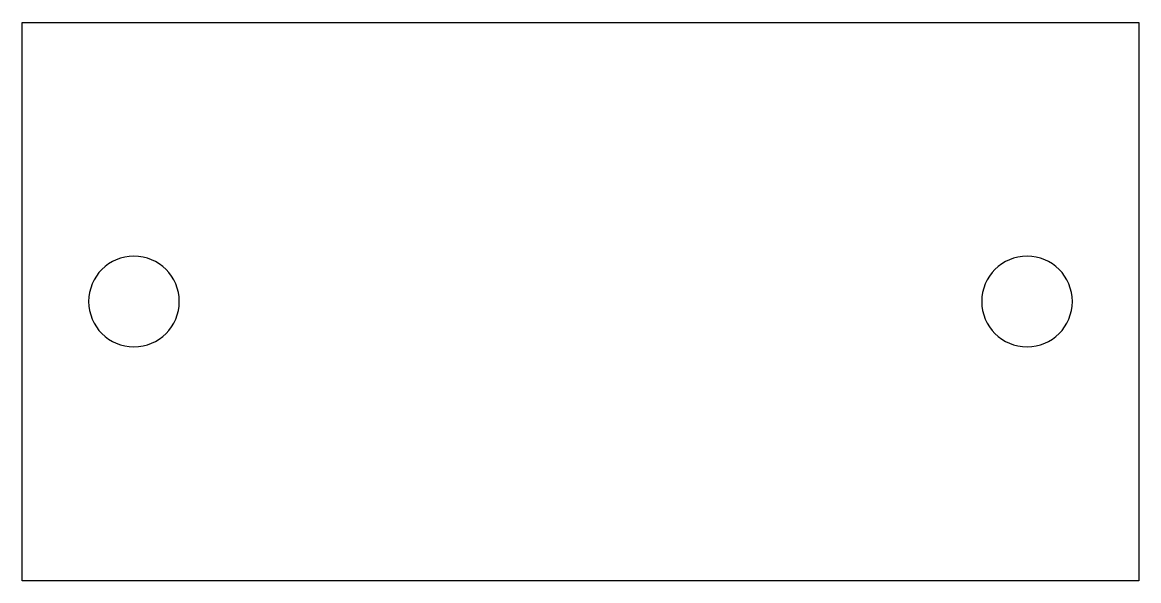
# Model space of a CAD drawing. Header units: inches. Extents: x 0 to 10, y 0 to 5.
import ezdxf

# ---------------------------------------------------------------- set-up
doc = ezdxf.new("R2010")
doc.units = ezdxf.units.IN
doc.header["$MEASUREMENT"] = 0
doc.layers.add('CUT', color=7, linetype='Continuous')

msp = doc.modelspace()

# ---------------------------------------------------------------- linework, layer by layer
at = {"layer": 'CUT'}
for p, q in [((0, 5), (10, 5)), ((0, 0), (0, 5)), ((10, 5), (10, 0)), ((10, 0), (0, 0))]:
    msp.add_line(p, q, dxfattribs=at)
for centre, start, end in [((1, 2.5), -270, -90), ((1, 2.5), -450, -270), ((9, 2.5), -270, -90), ((9, 2.5), -450, -270)]:
    msp.add_arc(centre, 0.406, start, end, dxfattribs=at)

doc.saveas('drawing.dxf')
